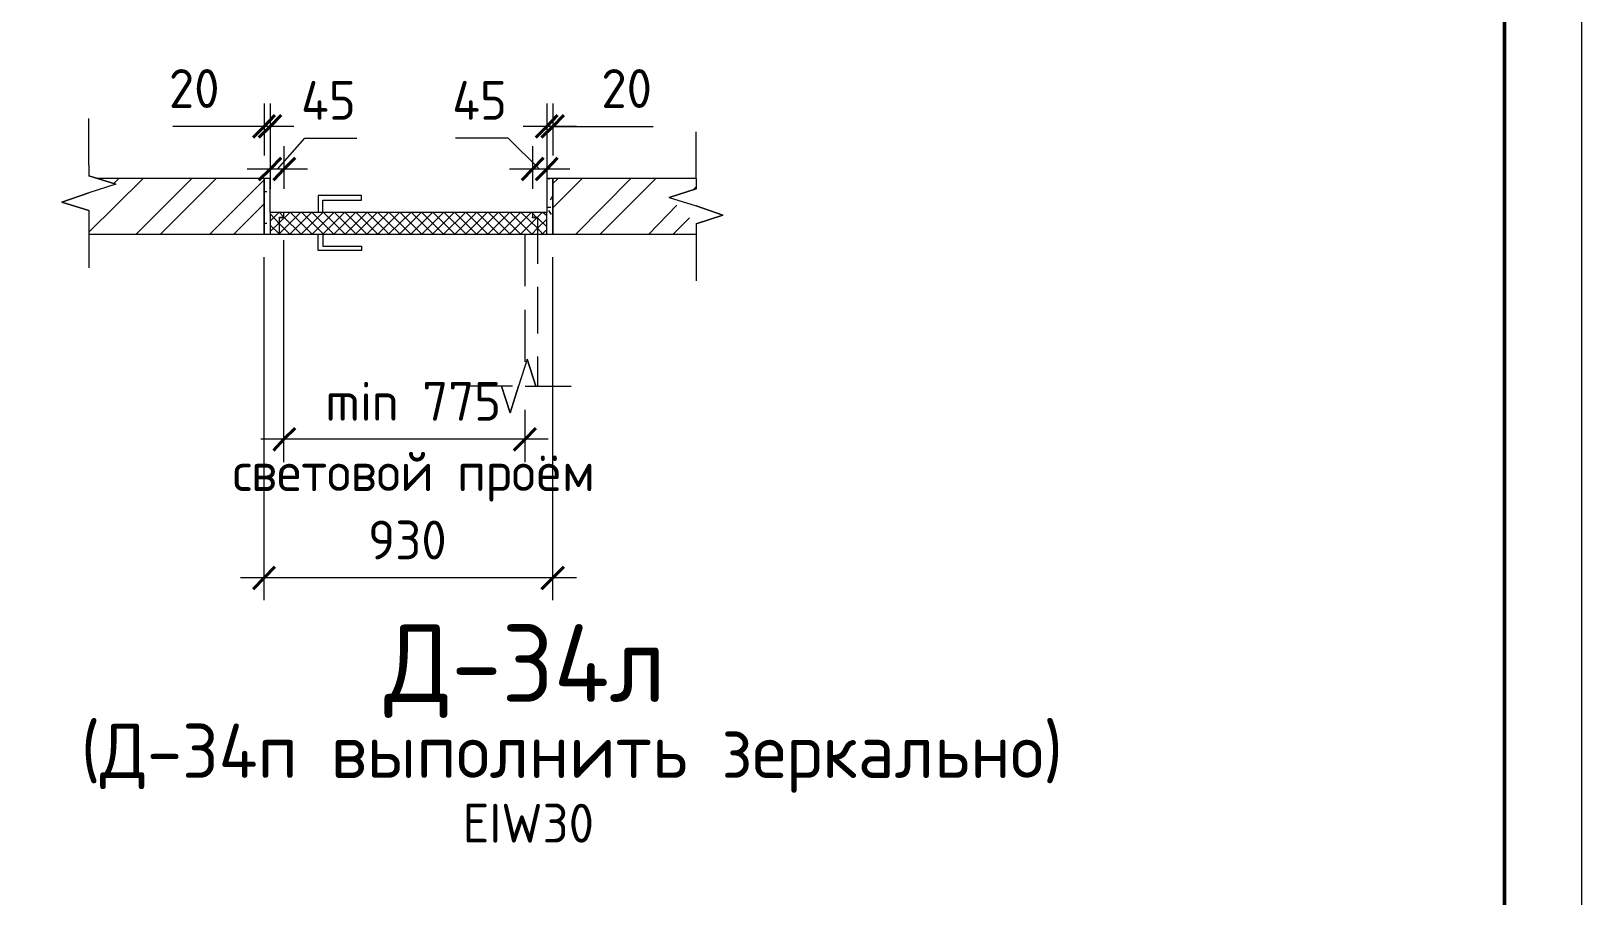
# Model space of a CAD drawing. Header units: millimetres. Extents: x -11345 to 411485, y -9810 to 73012.
# Drawn here: x -2989.9 to -2890, y 70285.7 to 70341.4 of the extents above; entities that cross this region are included whole.
import ezdxf

# ---------------------------------------------------------------- set-up
doc = ezdxf.new("R2010")
doc.units = ezdxf.units.MM
for name, color, linetype in [('PDF _Аннотация', 7, 'Continuous'), ('PDF _Линии', 7, 'Continuous'), ('PDF _Основная надпись', 7, 'Continuous'), ('PDF _Размеры-50', 7, 'Continuous'), ('PDF _Текст', 7, 'Continuous'), ('PDF _Узлы', 7, 'Continuous')]:
    doc.layers.add(name, color=color, linetype=linetype)
doc.styles.add('PDF GOST Common', font='GOST_Common.ttf')

msp = doc.modelspace()

# ---------------------------------------------------------------- linework, layer by layer
at = {"layer": 'PDF _Аннотация', "lineweight": 20}
for points in [[(-2986.20829, 70332.735), (-2986.20829, 70335.74065)], [(-2947.09252, 70331.88834), (-2947.09252, 70334.89399)], [(-2984.47263, 70331.50734), (-2986.20829, 70332.05767), (-2984.47263, 70331.50734), (-2986.20829, 70330.95701), (-2987.94394, 70330.36435), (-2986.20829, 70329.81402), (-2987.94394, 70330.36435), (-2986.20829, 70330.95701)], [(-2948.82818, 70330.66068), (-2947.09252, 70331.21101), (-2948.82818, 70330.66068), (-2947.09252, 70330.11035), (-2945.35687, 70329.51769), (-2947.09252, 70328.96736), (-2945.35687, 70329.51769), (-2947.09252, 70330.11035)], [(-2986.20829, 70329.13669), (-2986.20829, 70326.13104)], [(-2947.09252, 70328.29003), (-2947.09252, 70325.28438)], [(-2957.97212, 70320.24674), (-2957.42179, 70318.51109), (-2957.97212, 70320.24674), (-2958.52245, 70318.51109), (-2959.07278, 70316.77543), (-2959.62311, 70318.51109), (-2959.07278, 70316.77543), (-2958.52245, 70318.51109)], [(-2958.90345, 70318.51109), (-2961.9091, 70318.51109)], [(-2958.09912, 70318.51109), (-2955.13581, 70318.51109)]]:
    msp.add_lwpolyline(points, dxfattribs=at)
at = {"layer": 'PDF _Линии', "lineweight": 9}
for points in [[(-2986.20829, 70328.29003), (-2974.90535, 70328.29003), (-2974.90535, 70331.88834), (-2985.70029, 70331.88834)], [(-2974.52436, 70329.68702), (-2974.52436, 70331.88834), (-2974.90535, 70331.88834), (-2974.90535, 70328.29003), (-2974.52436, 70328.29003)], [(-2956.70213, 70328.29003), (-2956.32113, 70328.29003), (-2956.32113, 70331.88834), (-2956.70213, 70331.88834), (-2956.70213, 70329.68702)], [(-2947.09252, 70331.88834), (-2956.32113, 70331.88834), (-2956.32113, 70328.29003), (-2947.09252, 70328.29003)], [(-2973.63536, 70329.39069), (-2973.63536, 70329.34836), (-2973.93169, 70329.34836)], [(-2957.63346, 70329.68702), (-2973.63536, 70329.68702)], [(-2957.29479, 70329.34836), (-2957.63346, 70329.34836), (-2957.63346, 70329.39069)], [(-2973.93169, 70328.29003), (-2957.29479, 70328.29003)]]:
    msp.add_lwpolyline(points, dxfattribs=at)
at = {"layer": 'PDF _Линии', "lineweight": 20}
for points in [[(-2971.13771, 70329.68702), (-2971.13771, 70330.49135), (-2968.64006, 70330.49135), (-2968.64006, 70330.78768), (-2971.43404, 70330.78768), (-2971.43404, 70329.68702)], [(-2971.13771, 70328.29003), (-2971.13771, 70327.52803), (-2968.64006, 70327.52803), (-2968.64006, 70327.2317), (-2971.43404, 70327.2317), (-2971.43404, 70328.29003)], [(-2958.09912, 70324.94572), (-2958.09912, 70328.29003)], [(-2957.29479, 70328.29003), (-2957.29479, 70326.38504)], [(-2957.29479, 70324.90338), (-2957.29479, 70321.89773)], [(-2958.09912, 70320.07741), (-2958.09912, 70323.42172)], [(-2957.29479, 70320.41608), (-2957.29479, 70318.51109)]]:
    msp.add_lwpolyline(points, dxfattribs=at)
at = {"layer": 'PDF _Линии', "lineweight": 9}
for points in [[(-2973.93169, 70328.29003), (-2973.93169, 70329.39069), (-2973.63536, 70329.39069), (-2973.63536, 70329.68702), (-2974.52436, 70329.68702), (-2974.52436, 70328.29003)], [(-2957.29479, 70328.29003), (-2956.70213, 70328.29003), (-2956.70213, 70329.68702), (-2957.63346, 70329.68702), (-2957.63346, 70329.39069), (-2957.29479, 70329.39069)]]:
    msp.add_lwpolyline(points, close=True, dxfattribs=at)
at = {"layer": 'PDF _Основная надпись', "lineweight": 20}
msp.add_lwpolyline([(-3730.97412, 70053.25202), (-2890.02753, 70053.25202), (-2890.02753, 70647.1851), (-3730.97412, 70647.1851)], close=True, dxfattribs=at)
at = {"layer": 'PDF _Основная надпись', "lineweight": 50}
msp.add_lwpolyline([(-2895.02284, 70058.24733), (-2895.02284, 70642.1898), (-3710.9929, 70642.1898), (-3710.9929, 70058.24733)], close=True, dxfattribs=at)
at = {"layer": 'PDF _Размеры-50', "lineweight": 20}
for points in [[(-2974.90535, 70336.71431), (-2974.90535, 70335.23265), (-2974.90535, 70333.37)], [(-2974.52436, 70336.71431), (-2974.52436, 70335.23265), (-2974.52436, 70333.37)], [(-2956.70213, 70336.71431), (-2956.70213, 70335.23265), (-2956.70213, 70333.37)], [(-2956.32113, 70336.71431), (-2956.32113, 70335.23265), (-2956.32113, 70333.37)], [(-2974.73602, 70335.23265), (-2977.657, 70335.23265), (-2980.78965, 70335.23265)], [(-2973.00037, 70335.23265), (-2976.42935, 70335.23265)], [(-2954.79714, 70335.23265), (-2958.22612, 70335.23265)], [(-2956.5328, 70335.23265), (-2952.97682, 70335.23265), (-2949.84417, 70335.23265)], [(-2974.05869, 70332.481), (-2972.2807, 70334.47066), (-2968.93639, 70334.47066)], [(-2957.1678, 70332.481), (-2959.19978, 70334.47066), (-2962.58643, 70334.47066)], [(-2974.52436, 70333.96266), (-2974.52436, 70332.481), (-2974.52436, 70331.21101)], [(-2973.63536, 70333.96266), (-2973.63536, 70332.481), (-2973.63536, 70331.21101)], [(-2957.63346, 70333.96266), (-2957.63346, 70332.481), (-2957.63346, 70331.21101)], [(-2956.70213, 70333.96266), (-2956.70213, 70332.481), (-2956.70213, 70331.21101)], [(-2972.11137, 70332.481), (-2976.00601, 70332.481)], [(-2955.22047, 70332.481), (-2959.11512, 70332.481)], [(-2973.63536, 70313.60045), (-2973.63536, 70315.08211), (-2973.63536, 70327.90903)], [(-2974.90535, 70304.7105), (-2974.90535, 70306.14983), (-2974.90535, 70326.80837)], [(-2956.32113, 70304.7105), (-2956.32113, 70306.14983), (-2956.32113, 70326.80837)], [(-2958.09912, 70313.60045), (-2958.09912, 70315.08211), (-2958.09912, 70316.9871)], [(-2956.61747, 70315.08211), (-2975.11702, 70315.08211)], [(-2954.79714, 70306.14983), (-2976.42935, 70306.14983)]]:
    msp.add_lwpolyline(points, dxfattribs=at)
at = {"layer": 'PDF _Размеры-50', "lineweight": 40}
for points in [[(-2974.22803, 70335.95232), (-2974.90535, 70335.23265), (-2975.62502, 70334.51299)], [(-2973.80469, 70335.95232), (-2974.52436, 70335.23265), (-2975.24402, 70334.51299)], [(-2956.0248, 70335.95232), (-2956.70213, 70335.23265), (-2957.42179, 70334.51299)], [(-2955.60147, 70335.95232), (-2956.32113, 70335.23265), (-2957.0408, 70334.51299)], [(-2973.80469, 70333.20067), (-2974.52436, 70332.481), (-2975.24402, 70331.76134)], [(-2972.9157, 70333.20067), (-2973.63536, 70332.481), (-2974.31269, 70331.76134)], [(-2956.9138, 70333.20067), (-2957.63346, 70332.481), (-2958.31079, 70331.76134)], [(-2956.0248, 70333.20067), (-2956.70213, 70332.481), (-2957.42179, 70331.76134)], [(-2972.9157, 70315.80177), (-2973.63536, 70315.08211), (-2974.31269, 70314.36245)], [(-2957.42179, 70315.80177), (-2958.09912, 70315.08211), (-2958.81879, 70314.36245)], [(-2974.22803, 70306.86949), (-2974.90535, 70306.14983), (-2975.62502, 70305.43017)], [(-2955.60147, 70306.86949), (-2956.32113, 70306.14983), (-2957.0408, 70305.43017)]]:
    msp.add_lwpolyline(points, dxfattribs=at)
at = {"layer": 'PDF _Узлы', "lineweight": 20}
for points in [[(-2986.20829, 70332.735), (-2986.20829, 70332.05767)], [(-2947.09252, 70331.88834), (-2947.09252, 70331.21101)], [(-2986.20829, 70329.81402), (-2986.20829, 70329.13669)], [(-2947.09252, 70328.96736), (-2947.09252, 70328.29003)]]:
    msp.add_lwpolyline(points, dxfattribs=at)
at = {"layer": 'PDF _Узлы', "lineweight": 9}
for points in [[(-2986.20829, 70328.41703), (-2982.69464, 70331.88834)], [(-2984.59963, 70331.54968), (-2984.26096, 70331.88834)], [(-2983.1603, 70328.29003), (-2979.56199, 70331.88834)], [(-2981.59398, 70328.29003), (-2977.99567, 70331.88834)], [(-2978.419, 70328.29003), (-2974.90535, 70331.80367)], [(-2956.5328, 70331.80367), (-2956.57513, 70331.88834)], [(-2956.32113, 70331.54968), (-2955.98247, 70331.88834)], [(-2956.32113, 70329.98335), (-2954.41615, 70331.88834)], [(-2954.83948, 70328.29003), (-2951.2835, 70331.88834)], [(-2953.27315, 70328.29003), (-2949.67484, 70331.88834)], [(-2947.30419, 70331.12634), (-2947.09252, 70331.33801)], [(-2976.85268, 70328.29003), (-2974.90535, 70330.23735)], [(-2974.90535, 70331.04168), (-2974.73602, 70331.04168)], [(-2956.32113, 70330.78768), (-2956.49047, 70330.49135)], [(-2950.1405, 70328.29003), (-2948.32018, 70330.15268)], [(-2974.52436, 70328.45936), (-2973.93169, 70329.05202), (-2973.25436, 70329.68702)], [(-2974.52436, 70329.60235), (-2973.93169, 70328.96736), (-2973.25436, 70328.29003), (-2971.85737, 70329.68702)], [(-2974.52436, 70329.13669), (-2973.97403, 70329.68702)], [(-2973.97403, 70328.29003), (-2973.93169, 70328.33236), (-2972.57704, 70329.68702)], [(-2973.93169, 70329.68702), (-2973.63536, 70329.39069), (-2972.5347, 70328.29003), (-2971.13771, 70329.68702)], [(-2973.21203, 70329.68702), (-2971.81504, 70328.29003), (-2970.41805, 70329.68702)], [(-2971.09538, 70328.29003), (-2972.49237, 70329.68702)], [(-2971.81504, 70329.68702), (-2970.41805, 70328.29003), (-2969.02106, 70329.68702)], [(-2971.13771, 70328.29003), (-2969.74072, 70329.68702)], [(-2971.09538, 70329.68702), (-2969.69839, 70328.29003), (-2968.30139, 70329.68702)], [(-2968.97872, 70328.29003), (-2970.37572, 70329.68702)], [(-2969.69839, 70329.68702), (-2968.30139, 70328.29003), (-2966.9044, 70329.68702)], [(-2969.02106, 70328.29003), (-2967.62407, 70329.68702)], [(-2968.97872, 70329.68702), (-2967.58173, 70328.29003), (-2966.18474, 70329.68702)], [(-2966.86207, 70328.29003), (-2968.25906, 70329.68702)], [(-2966.14241, 70328.29003), (-2967.58173, 70329.68702)], [(-2966.9044, 70328.29003), (-2965.46508, 70329.68702)], [(-2966.86207, 70329.68702), (-2965.46508, 70328.29003), (-2964.06809, 70329.68702)], [(-2966.18474, 70328.29003), (-2964.78775, 70329.68702)], [(-2966.14241, 70329.68702), (-2964.74542, 70328.29003), (-2963.34842, 70329.68702)], [(-2964.02575, 70328.29003), (-2965.42275, 70329.68702)], [(-2964.74542, 70329.68702), (-2963.34842, 70328.29003), (-2961.95143, 70329.68702)], [(-2964.06809, 70328.29003), (-2962.6711, 70329.68702)], [(-2964.02575, 70329.68702), (-2962.62876, 70328.29003), (-2961.23177, 70329.68702)], [(-2961.9091, 70328.29003), (-2963.30609, 70329.68702)], [(-2962.62876, 70329.68702), (-2961.23177, 70328.29003), (-2959.83478, 70329.68702)], [(-2961.95143, 70328.29003), (-2960.55444, 70329.68702)], [(-2961.9091, 70329.68702), (-2960.51211, 70328.29003), (-2959.11512, 70329.68702)], [(-2961.18944, 70329.68702), (-2959.79245, 70328.29003), (-2958.39545, 70329.68702)], [(-2959.07278, 70328.29003), (-2960.46978, 70329.68702)], [(-2959.79245, 70329.68702), (-2958.39545, 70328.29003), (-2957.33713, 70329.34836), (-2957.29479, 70329.34836), (-2956.70213, 70328.75569)], [(-2959.11512, 70328.29003), (-2957.71813, 70329.68702)], [(-2959.07278, 70329.68702), (-2957.67579, 70328.29003), (-2957.29479, 70328.67103), (-2958.35312, 70329.68702)], [(-2957.37946, 70329.39069), (-2957.63346, 70329.64469), (-2957.67579, 70329.68702)], [(-2957.29479, 70329.39069), (-2956.99846, 70329.68702)], [(-2956.95613, 70328.29003), (-2957.29479, 70328.67103), (-2956.70213, 70329.26369)], [(-2956.70213, 70329.47535), (-2956.95613, 70329.68702)], [(-2956.70213, 70330.02568), (-2956.44813, 70330.02568)], [(-2956.4058, 70329.56002), (-2956.57513, 70329.81402)], [(-2948.57418, 70328.29003), (-2947.51585, 70329.34836)], [(-2974.90535, 70329.00969), (-2974.73602, 70329.00969)], [(-2973.93169, 70328.29003), (-2974.52436, 70328.88269)], [(-2956.99846, 70328.29003), (-2956.70213, 70328.58636)]]:
    msp.add_lwpolyline(points, dxfattribs=at)

# ---------------------------------------------------------------- texts
at = {"layer": 'PDF _Текст', "attachment_point": 4, "style": 'PDF GOST Common'}
for s, insert, char_height in [('20', (-2981.04735, 70337.67605), 2.500544), ('45', (-2972.53806, 70336.91402), 2.500544), ('45', (-2962.80106, 70336.91402), 2.500544), ('20', (-2953.19106, 70337.67605), 2.500544), ('min 775', (-2970.97167, 70317.52469), 2.500544), ('световой проём', (-2976.94088, 70312.65617), 2.5005443), ('930', (-2968.21992, 70308.59205), 2.500544), ('Д-34л', (-2967.16155, 70300.14339), 5.000114), ('(Д-34п выполнить зеркально)', (-2986.72021, 70294.53559), 3.5000872)]:
    msp.add_mtext(s, dxfattribs=dict(at, insert=insert, char_height=char_height))
at = {"layer": 'PDF _Текст', "color": 1, "insert": (-2962.1237, 70290.34725), "char_height": 2.503298, "attachment_point": 4, "style": 'PDF GOST Common'}
msp.add_mtext('EIW30', dxfattribs=at)

doc.saveas('drawing.dxf')
